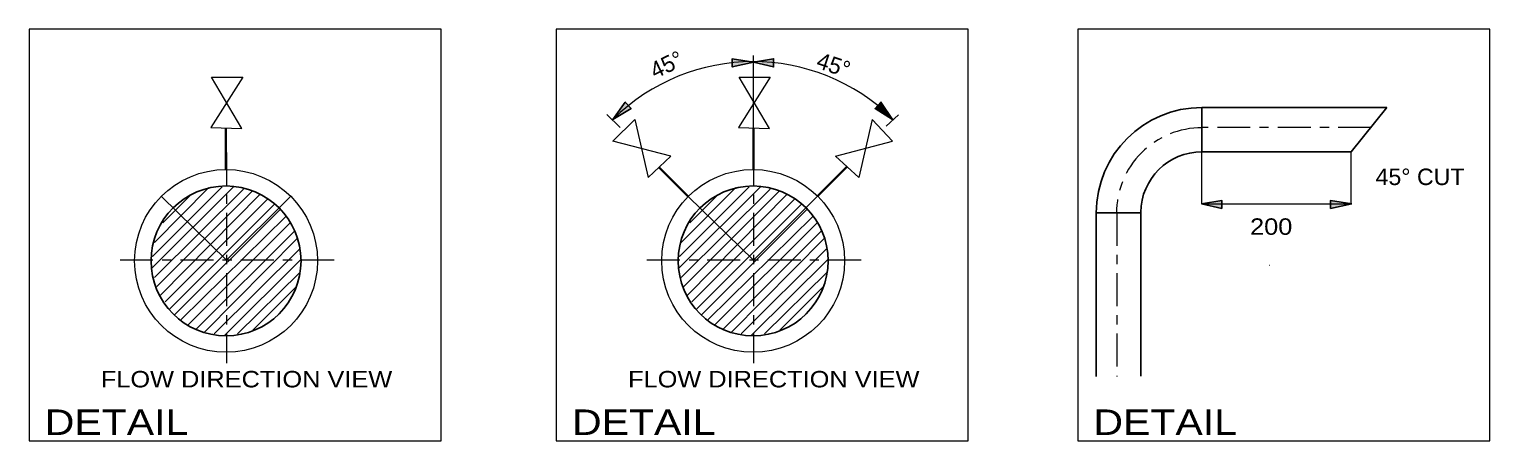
# Model space of a CAD drawing. Header units: inches. Extents: x 116 to 154.7, y -26.6 to -15.7.
# Drawn here: x 138.78 to 154.74, y -26.59 to -22.09 of the extents above; entities that cross this region are included whole.
import ezdxf
from ezdxf.enums import TextEntityAlignment as Align

# ---------------------------------------------------------------- set-up
doc = ezdxf.new("R2010")
doc.units = ezdxf.units.IN
doc.header["$LTSCALE"] = 0.072
doc.linetypes.add('DOT_DASHED', pattern=[7.7, 5, -1.2, 0.3, -1.2])
for name, color, linetype, lineweight in [('1', 7, 'Continuous', 13), ('2', 7, 'Continuous', 13), ('3', 7, 'Continuous', 13), ('50', 7, 'Continuous', 25)]:
    doc.layers.add(name, color=color, linetype=linetype, lineweight=lineweight)

msp = doc.modelspace()

# ---------------------------------------------------------------- hatches: boundary and pattern name
at = {"layer": '50'}
for points in [[(146.696, -22.452), (146.464, -22.416), (146.464, -22.504)], [(146.696, -22.452), (146.916, -22.416), (146.916, -22.504)], [(145.16, -23.08), (145.36, -22.96), (145.296, -22.888)], [(148.216, -23.08), (148.024, -22.96), (148.088, -22.888)], [(151.592, -24), (151.812, -23.964), (151.812, -24.052)], [(153.232, -24), (153, -23.964), (153, -24.052)]]:
    msp.add_hatch(color=256, dxfattribs=at).paths.add_polyline_path(points)

# ---------------------------------------------------------------- linework, layer by layer
at = {"layer": '1'}
for points in [[(143.284, -22.092), (138.784, -22.092), (138.784, -26.592), (143.284, -26.592)], [(149.04, -22.092), (144.54, -22.092), (144.54, -26.592), (149.04, -26.592)], [(154.74, -22.092), (150.24, -22.092), (150.24, -26.592), (154.74, -26.592)]]:
    msp.add_lwpolyline(points, close=True, dxfattribs=at)
at = {"layer": '2'}
for p, q in [((146.696, -23.44), (146.696, -22.38)), ((145.24, -23.168), (145.096, -23.024)), ((148.144, -23.152), (148.28, -23.028)), ((151.596, -24), (151.596, -23.432)), ((153.224, -24), (153.224, -23.432)), ((140.124, -24.704), (141.016, -23.816)), ((140.132, -24.576), (140.892, -23.816)), ((140.152, -24.424), (140.748, -23.824)), ((140.152, -24.808), (141.124, -23.84)), ((140.18, -24.904), (141.228, -23.856)), ((140.22, -25), (141.308, -23.896)), ((140.94, -24.616), (140.228, -23.92)), ((140.244, -24.208), (140.54, -23.912)), ((140.94, -24.616), (141.644, -23.912)), ((145.88, -24.704), (146.772, -23.816)), ((145.888, -24.576), (146.648, -23.816)), ((145.908, -24.424), (146.504, -23.824)), ((145.908, -24.808), (146.88, -23.84)), ((145.936, -24.904), (146.984, -23.856)), ((145.976, -25), (147.064, -23.896)), ((146.696, -24.616), (145.984, -23.92)), ((146, -24.208), (146.296, -23.912)), ((146.696, -24.616), (147.4, -23.912)), ((140.268, -25.072), (141.396, -23.944)), ((140.316, -25.152), (141.468, -24)), ((140.372, -25.216), (141.524, -24.064)), ((146.024, -25.072), (147.152, -23.944)), ((146.072, -25.152), (147.224, -24)), ((146.128, -25.216), (147.28, -24.064)), ((151.596, -24), (153.224, -24)), ((140.444, -25.264), (141.592, -24.136)), ((140.516, -25.328), (141.636, -24.208)), ((146.2, -25.264), (147.348, -24.136)), ((146.272, -25.328), (147.392, -24.208)), ((140.612, -25.368), (141.684, -24.296)), ((140.7, -25.404), (141.716, -24.376)), ((146.368, -25.368), (147.44, -24.296)), ((146.456, -25.404), (147.472, -24.376)), ((140.804, -25.424), (141.736, -24.496)), ((146.56, -25.424), (147.492, -24.496)), ((140.916, -25.44), (141.756, -24.608)), ((146.672, -25.44), (147.512, -24.608)), ((141.06, -25.424), (141.74, -24.752)), ((146.816, -25.424), (147.496, -24.752)), ((141.228, -25.384), (141.708, -24.9)), ((146.984, -25.384), (147.464, -24.9))]:
    msp.add_line(p, q, dxfattribs=at)
at = {"layer": '2', "lineweight": 25}
for p, q in [((151.596, -23.432), (151.596, -22.948)), ((153.616, -22.948), (151.596, -22.948)), ((153.224, -23.432), (153.616, -22.948)), ((153.224, -23.432), (151.596, -23.432)), ((150.928, -24.092), (150.928, -25.884)), ((150.928, -24.1), (150.44, -24.1)), ((150.44, -24.1), (150.44, -25.888))]:
    msp.add_line(p, q, dxfattribs=at)
at = {"layer": '2', "linetype": 'DOT_DASHED'}
for p, q in [((153.444, -23.168), (151.6, -23.168)), ((140.94, -23.44), (140.94, -25.744)), ((146.696, -23.44), (146.696, -25.744)), ((150.664, -24.1), (150.664, -25.888)), ((142.116, -24.616), (139.756, -24.616)), ((142.116, -24.616), (139.756, -24.616)), ((147.872, -24.616), (145.512, -24.616)), ((147.872, -24.616), (145.512, -24.616))]:
    msp.add_line(p, q, dxfattribs=at)
at = {"layer": '2'}
for centre in [(140.93447, -24.62495), (146.69229, -24.62495)]:
    msp.add_circle(centre, 0.999, dxfattribs=at)
at = {"layer": '2', "lineweight": 25}
for centre in [(140.93447, -24.62495), (146.69229, -24.62495)]:
    msp.add_circle(centre, 0.819, dxfattribs=at)
at = {"layer": '2'}
msp.add_arc((146.69229, -24.61594), 2.169, 45.25768, 134.95013, dxfattribs=at)
at = {"layer": '2', "lineweight": 25}
for radius, start, end in [(1.15369, 90, 179.95694), (0.66756, 89.9006, 179.36017)]:
    msp.add_arc((151.59447, -24.10144), radius, start, end, dxfattribs=at)
at = {"layer": '2', "linetype": 'DOT_DASHED'}
for start, end in [(89.75039, 180.22835), (322.25707, 322.31068)]:
    msp.add_arc((151.59447, -24.10144), 0.9321, start, end, dxfattribs=at)
at = {"layer": '50', "lineweight": 35}
for p, q in [((140.932, -23.624), (140.932, -23.172)), ((146.696, -23.624), (146.696, -23.172)), ((145.984, -23.92), (145.664, -23.6)), ((147.4, -23.912), (147.712, -23.6))]:
    msp.add_line(p, q, dxfattribs=at)
at = {"layer": '50'}
for points in [[(146.696, -22.452), (146.464, -22.416), (146.464, -22.504)], [(146.696, -22.452), (146.916, -22.416), (146.916, -22.504)], [(145.16, -23.08), (145.36, -22.96), (145.296, -22.888)], [(148.216, -23.08), (148.024, -22.96), (148.088, -22.888)], [(151.592, -24), (151.812, -23.964), (151.812, -24.052)], [(153.232, -24), (153, -23.964), (153, -24.052)]]:
    msp.add_lwpolyline(points, close=True, dxfattribs=at)
at = {"layer": '50', "lineweight": 13}
for points in [[(141.108, -23.176), (140.776, -22.616), (141.116, -22.616), (140.768, -23.168)], [(146.872, -23.176), (146.54, -22.616), (146.88, -22.616), (146.532, -23.168)], [(145.792, -23.48), (145.16, -23.316), (145.4, -23.08), (145.544, -23.712)], [(147.592, -23.48), (148.216, -23.316), (147.992, -23.08), (147.848, -23.712)]]:
    msp.add_lwpolyline(points, close=True, dxfattribs=at)

# ---------------------------------------------------------------- texts
at = {"layer": '1', "width": 1.2}
for p in [(139.738, -26.528), (145.498, -26.528), (151.194, -26.528)]:
    msp.add_text('DETAIL', height=0.279, dxfattribs=at).set_placement(p, align=Align.CENTER)
at = {"layer": '3'}
for rotation, p in [(25.552, (145.78518, -22.56017)), (341.444, (147.54337, -22.5683))]:
    msp.add_text('45°', height=0.18, rotation=rotation, dxfattribs=at).set_placement(p, align=Align.CENTER)
for s, width, p in [('45° CUT', 1.05, (153.978, -23.796)), ('200', 1.15, (152.352, -24.34)), ('FLOW DIRECTION VIEW', 1.15, (141.158, -26.008)), ('FLOW DIRECTION VIEW', 1.15, (146.918, -26.008))]:
    msp.add_text(s, height=0.18, dxfattribs=dict(at, width=width)).set_placement(p, align=Align.CENTER)

doc.saveas('drawing.dxf')
